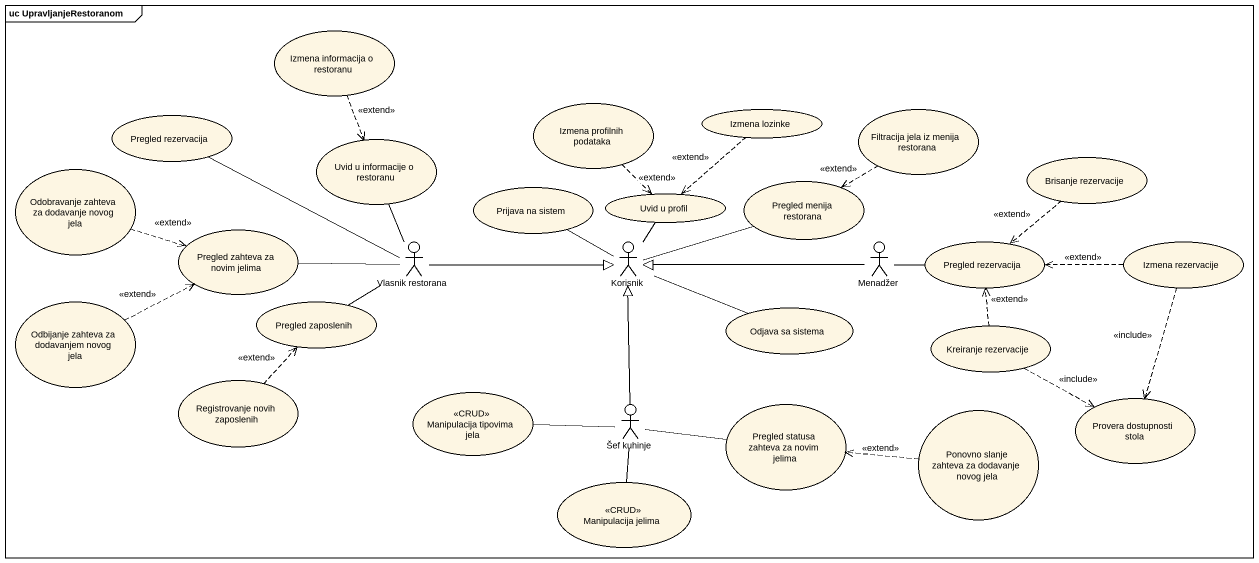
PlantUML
@startuml
mainframe uc UpravljanjeRestoranom
usecase "Izmena informacija o restoranu" as Izmena_informacija_o
usecase "Pregled rezervacija" as Pregled_rezervacija
usecase "Izmena profilnih podataka" as Izmena_profilnih_podataka
usecase "Izmena lozinke" as Izmena_lozinke
usecase "Filtracija jela iz menija restorana" as Filtracija_jela_iz_menija
usecase "Uvid u informacije o restoranu" as Uvid_u_informacije_o
usecase "Brisanje rezervacije" as Brisanje_rezervacije
usecase "Odobravanje zahteva za dodavanje novog jela" as Odobravanje_zahteva_za
usecase "Prijava na sistem" as Prijava_na_sistem
usecase "Uvid u profil" as Uvid_u_profil
usecase "Pregled menija restorana" as Pregled_menija_restorana
usecase "Pregled zahteva za novim jelima" as Pregled_zahteva_za_novim
actor "Vlasnik restorana" as Vlasnik_restorana
actor Korisnik
actor Menadžer
usecase "Pregled rezervacija" as Pregled_rezervacija_2
usecase "Izmena rezervacije" as Izmena_rezervacije
usecase "Odbijanje zahteva za dodavanjem novog jela" as Odbijanje_zahteva_za
usecase "Pregled zaposlenih" as Pregled_zaposlenih
usecase "Odjava sa sistema" as Odjava_sa_sistema
usecase "Kreiranje rezervacije" as Kreiranje_rezervacije
usecase "Registrovanje novih zaposlenih" as Registrovanje_novih
usecase "Manipulacija tipovima jela" as Manipulacija_tipovima_jela <<CRUD>>
actor "Šef kuhinje" as Šef_kuhinje
usecase "Pregled statusa zahteva za novim jelima" as Pregled_statusa_zahteva_za
usecase "Ponovno slanje zahteva za dodavanje novog jela" as Ponovno_slanje_zahteva_za
usecase "Provera dostupnosti stola" as Provera_dostupnosti_stola
usecase "Manipulacija jelima" as Manipulacija_jelima <<CRUD>>
Izmena_informacija_o ..> Uvid_u_informacije_o : <<extend>>
Pregled_rezervacija -right- Vlasnik_restorana
Izmena_profilnih_podataka ..> Uvid_u_profil : <<extend>>
Izmena_lozinke ..> Uvid_u_profil : <<extend>>
Filtracija_jela_iz_menija ..> Pregled_menija_restorana : <<extend>>
Brisanje_rezervacije ..> Pregled_rezervacija_2 : <<extend>>
Odobravanje_zahteva_za .right.> Pregled_zahteva_za_novim : <<extend>>
Vlasnik_restorana -up- Uvid_u_informacije_o
Vlasnik_restorana -left- Pregled_zahteva_za_novim
Vlasnik_restorana -right-|> Korisnik
Vlasnik_restorana -- Pregled_zaposlenih
Korisnik -left- Prijava_na_sistem
Korisnik -up- Uvid_u_profil
Korisnik -right- Pregled_menija_restorana
Menadžer -left-|> Korisnik
Menadžer -right- Pregled_rezervacija_2
Izmena_rezervacije .left.> Pregled_rezervacija_2 : <<extend>>
Izmena_rezervacije ..> Provera_dostupnosti_stola : <<include>>
Odbijanje_zahteva_za .right.> Pregled_zahteva_za_novim : <<extend>>
Odjava_sa_sistema -left- Korisnik
Kreiranje_rezervacije .up.> Pregled_rezervacija_2 : <<extend>>
Kreiranje_rezervacije .right.> Provera_dostupnosti_stola : <<include>>
Registrovanje_novih .up.> Pregled_zaposlenih : <<extend>>
Šef_kuhinje -up-|> Korisnik
Šef_kuhinje -left- Manipulacija_tipovima_jela
Šef_kuhinje -right- Pregled_statusa_zahteva_za
Šef_kuhinje -- Manipulacija_jelima
Ponovno_slanje_zahteva_za .left.> Pregled_statusa_zahteva_za : <<extend>>
@enduml
